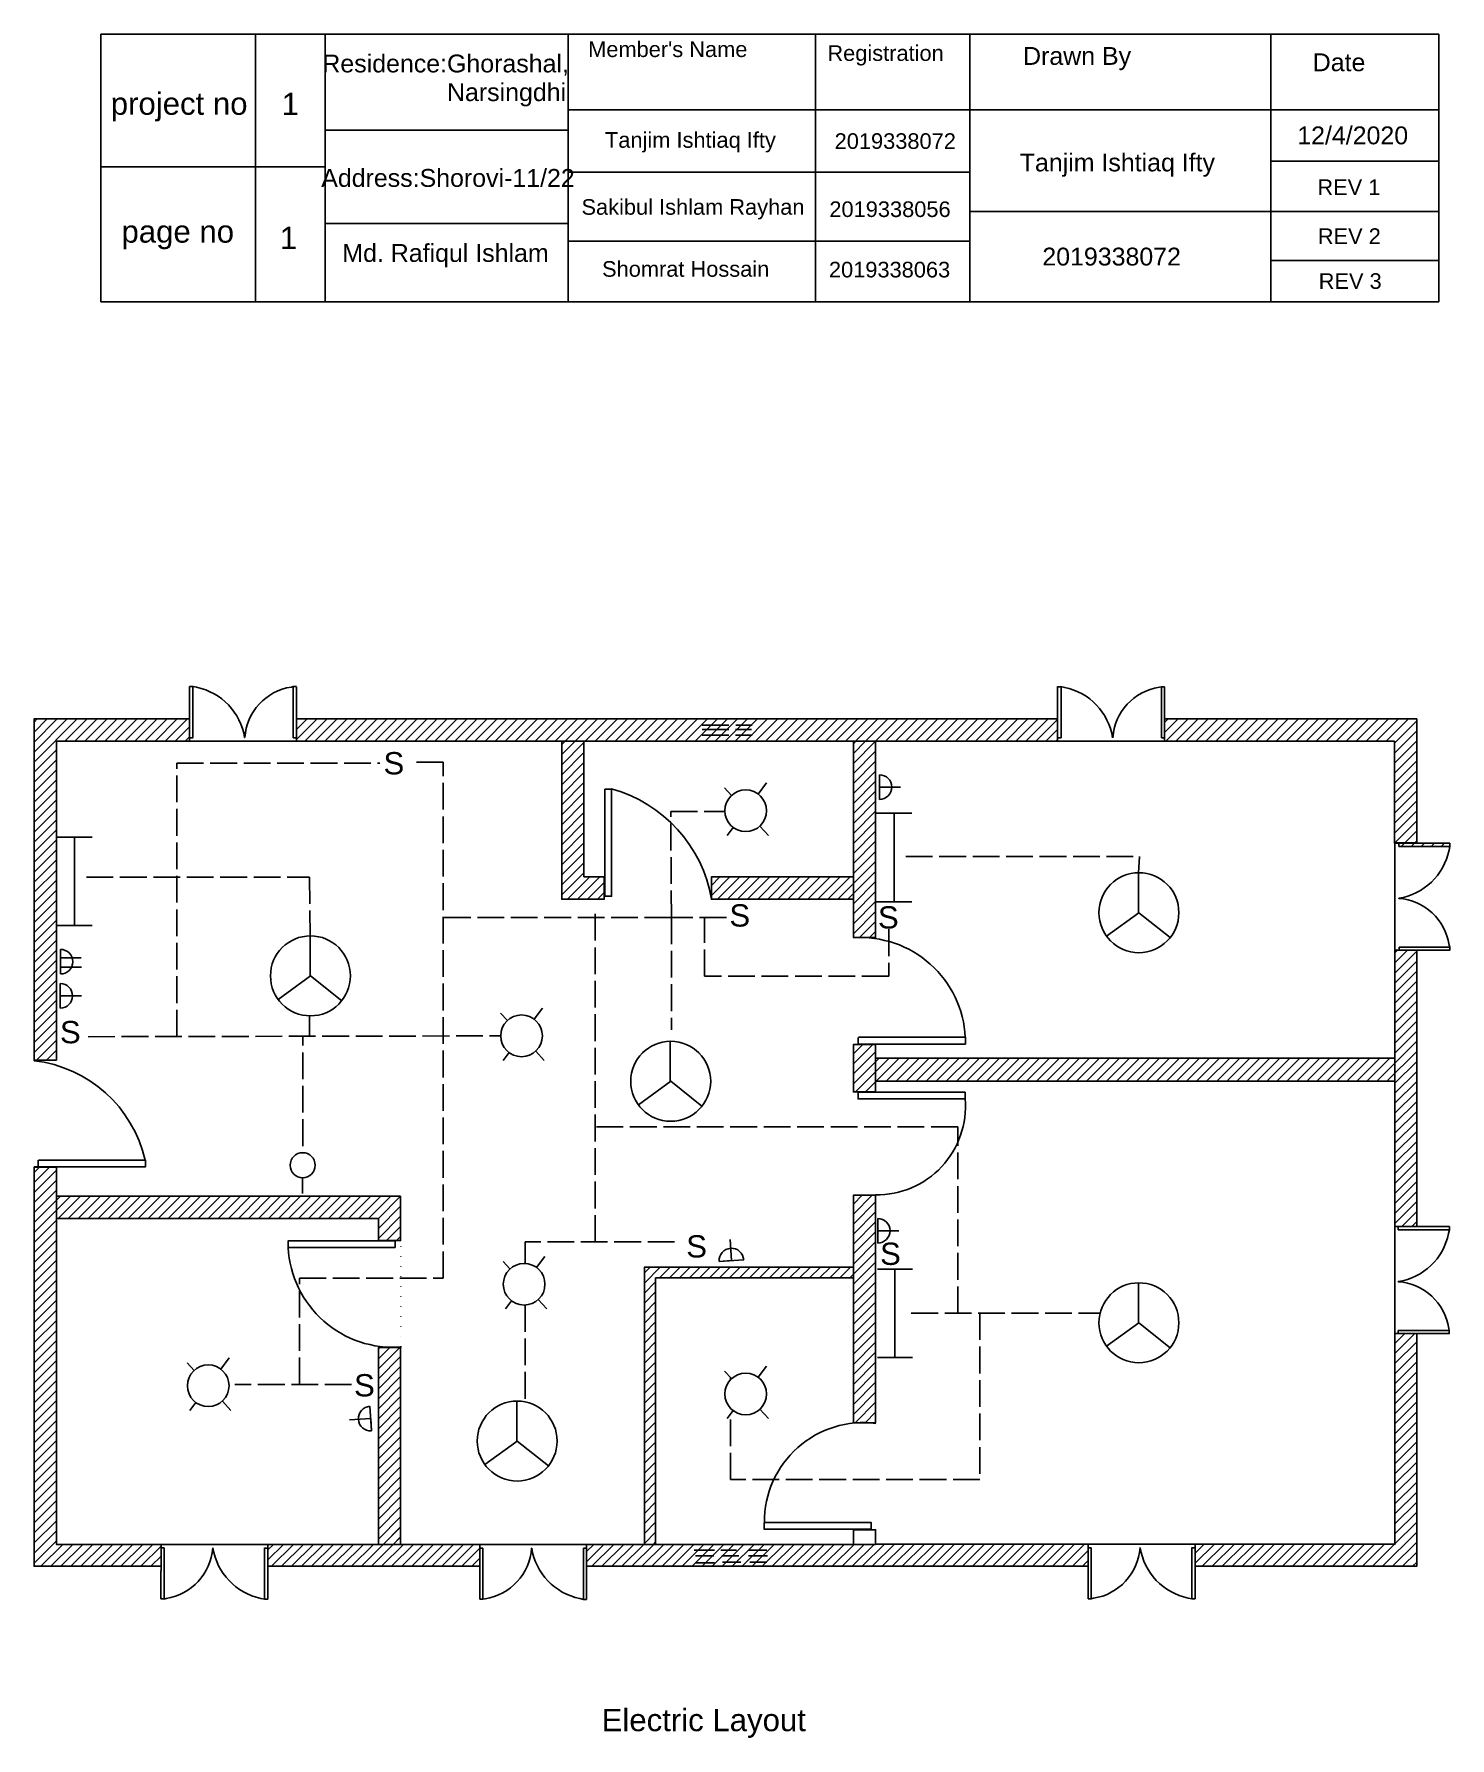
# Model space of a CAD drawing. Header units: millimetres. Extents: x -929180 to -926307, y 654545 to 655354.
# Drawn here: x -928211 to -927576, y 654591 to 655354 of the extents above; entities that cross this region are included whole.
import ezdxf

# ---------------------------------------------------------------- set-up
doc = ezdxf.new("R2010")
doc.units = ezdxf.units.MM
doc.linetypes.add('ACAD_ISO02W100', pattern=[15, 12, -3])
for name, color, linetype in [('celling mounted light', 50, 'Continuous'), ('dotted', 7, 'ACAD_ISO02W100'), ('Socket', 110, 'Continuous'), ('Switch', 102, 'Continuous'), ('tube light', 210, 'Continuous'), ('wall mounted light', 92, 'Continuous'), ('wire', 140, 'ACAD_ISO02W100')]:
    doc.layers.add(name, color=color, linetype=linetype)
doc.styles.get("Standard").update_dxf_attribs({"font": 'arial.ttf'})
pattern_1 = [(45, (1064.604, -2.5226), (-2.24506403, 2.24506403), [])]
pattern_2 = [(45, (1264.8794, 0), (-2.24506403, 2.24506403), [])]

msp = doc.modelspace()

# ---------------------------------------------------------------- hatches: boundary and pattern name
at = {"true_color": 0xf4ee51}
h = msp.add_hatch(dxfattribs=at)
h.set_pattern_fill('ANSI31', color=41)
h.set_pattern_definition(pattern_1)
h.paths.add_polyline_path([(-927751.551, 655047.279), (-928092.774, 655047.279), (-928092.807, 655047.279), (-928092.807, 655038.898), (-928092.807, 655037.267), (-927751.551, 655037.267)])
h = msp.add_hatch(dxfattribs=at)
h.set_pattern_fill('ANSI31', color=41)
h.set_pattern_definition(pattern_1)
h.paths.add_polyline_path([(-927600.283, 654895.25), (-927602.246, 654895.25), (-927833.116, 654895.254), (-927833.116, 654884.931), (-927671.326, 654884.931), (-927601.57, 654884.928), (-927600.283, 654884.929)])
h.paths.add_polyline_path([(-927833.116, 654901.316), (-927833.296, 654901.316), (-927843.107, 654901.323), (-927843.107, 654880.132), (-927833.116, 654880.132)])
h.paths.add_polyline_path([(-927833.116, 654833.697), (-927833.119, 654833.78), (-927842.936, 654833.78), (-927842.936, 654833.77), (-927843.107, 654731.821), (-927842.979, 654731.821), (-927840.824, 654731.821, -0.0257553), (-927836.244, 654731.821), (-927833.116, 654731.821)])
h.paths.add_polyline_path([(-927590.5, 654943.613), (-927598.374, 654943.613), (-927600.283, 654943.61), (-927600.283, 654819.774), (-927590.5, 654819.774)])
h.paths.add_polyline_path([(-927590.5, 655047.279), (-927590.5, 654991.613), (-927575.598, 654991.613), (-927575.598, 654990.092), (-927598.534, 654990.092), (-927598.534, 654991.613), (-927600.507, 654991.613), (-927600.507, 655037.268), (-927703.353, 655037.268), (-927703.551, 655037.268), (-927703.551, 655047.279)])
at = {"true_color": 0xf1eb1f}
h = msp.add_hatch(dxfattribs=at)
h.set_pattern_fill('ANSI31', color=2)
h.set_pattern_definition(pattern_1)
h.paths.add_polyline_path([(-927954.799, 654976.459), (-927963.935, 654976.459), (-927963.935, 655036.899), (-927963.935, 655037.267), (-927973.872, 655037.267), (-927973.872, 654966.465), (-927954.799, 654966.465)])
h.paths.add_polyline_path([(-927843.107, 654976.456), (-927843.428, 654976.456), (-927906.799, 654976.459), (-927906.799, 654967.166, -0.0028557), (-927906.673, 654966.465), (-927843.107, 654966.465)])
h.paths.add_polyline_path([(-927833.116, 655037.267), (-927843.103, 655037.267), (-927843.103, 655035.905), (-927843.107, 654949.323), (-927833.116, 654949.323)])
at = {"true_color": 0xf4ee51}
h = msp.add_hatch(dxfattribs=at)
h.set_pattern_fill('ANSI31', color=41)
h.set_pattern_definition(pattern_1)
h.paths.add_polyline_path([(-928153.591, 654677.268), (-928200.507, 654677.268), (-928200.507, 654846.398), (-928210.511, 654846.398), (-928210.511, 654667.441), (-928153.591, 654667.441)])
h = msp.add_hatch(dxfattribs=at)
h.set_pattern_fill('ANSI31', color=41)
h.set_pattern_definition(pattern_1)
h.paths.add_polyline_path([(-927590.5, 654771.774), (-927600.283, 654771.774), (-927600.283, 654677.342), (-927689.782, 654677.342), (-927689.782, 654667.441), (-927590.5, 654667.441)])
h = msp.add_hatch(dxfattribs=at)
h.set_pattern_fill('ANSI31', color=41)
h.set_pattern_definition(pattern_2)
h.paths.add_polyline_path([(-928053.986, 654677.268), (-928046.117, 654685.137), (-928046.117, 654677.268), (-928010.632, 654677.268), (-928010.632, 654675.549), (-928010.633, 654667.441), (-928010.741, 654667.441), (-928105.658, 654667.441), (-928105.658, 654677.268)])
h = msp.add_hatch(dxfattribs=at)
h.set_pattern_fill('ANSI31', color=41)
h.set_pattern_definition(pattern_2)
h.paths.add_polyline_path([(-927737.782, 654677.338), (-927738.117, 654677.338), (-927833.116, 654677.342), (-927833.116, 654677.269), (-927936.818, 654677.269), (-927962.76, 654677.268), (-927962.76, 654677.235), (-927962.76, 654667.441), (-927737.938, 654667.441), (-927737.782, 654667.443)])

# ---------------------------------------------------------------- linework, layer by layer
for p, q in [((-928180.503, 655354.288), (-927580.503, 655354.288)), ((-928180.503, 655234.288), (-928180.503, 655354.288)), ((-928111.194, 655354.288), (-928111.194, 655234.288)), ((-928080.034, 655354.288), (-928080.034, 655234.288)), ((-927970.973, 655354.288), (-927970.973, 655234.288)), ((-927860.157, 655354.288), (-927860.157, 655234.288)), ((-927790.935, 655354.288), (-927790.935, 655234.288)), ((-927655.907, 655354.288), (-927655.907, 655234.288)), ((-927580.503, 655354.288), (-927580.503, 655234.288)), ((-927970.973, 655320.357), (-927790.935, 655320.357)), ((-927790.935, 655320.357), (-927580.503, 655320.357)), ((-928080.034, 655311.14), (-927970.973, 655311.14)), ((-927655.907, 655297.298), (-927580.503, 655297.298)), ((-928180.503, 655294.764), (-928080.034, 655294.764)), ((-927970.973, 655292.333), (-927790.935, 655292.333)), ((-927790.935, 655274.749), (-927655.907, 655274.749)), ((-927655.907, 655274.749), (-927580.503, 655274.749)), ((-928080.034, 655269.419), (-927970.973, 655269.419)), ((-927970.973, 655261.391), (-927790.935, 655261.391)), ((-927655.907, 655252.847), (-927580.503, 655252.847)), ((-927580.503, 655234.288), (-928180.503, 655234.288)), ((-928140.781, 655061.879), (-928140.781, 655040.273)), ((-928139.282, 655061.881), (-928137.59, 655061.497)), ((-928134.672, 655060.453), (-928134.676, 655060.451)), ((-928094.402, 655061.758), (-928092.843, 655061.758)), ((-928094.304, 655061.758), (-928094.304, 655038.886)), ((-928092.807, 655038.898), (-928092.807, 655061.712)), ((-927751.551, 655037.268), (-927751.551, 655061.838)), ((-927750.038, 655061.71), (-927751.518, 655061.71)), ((-927750.036, 655061.819), (-927748.343, 655061.435)), ((-927749.967, 655061.731), (-927749.967, 655038.862)), ((-927745.426, 655060.392), (-927745.43, 655060.389)), ((-927703.551, 655061.743), (-927704.924, 655061.743)), ((-927704.924, 655061.743), (-927704.924, 655038.871)), ((-927703.551, 655037.267), (-927703.551, 655061.743)), ((-928092.774, 655047.279), (-928092.825, 655047.279)), ((-928092.807, 655047.293), (-928092.807, 655038.898)), ((-927703.335, 655047.275), (-927703.564, 655047.275)), ((-928140.779, 655037.268), (-927751.551, 655037.268)), ((-928140.776, 655040.364), (-928140.776, 655037.276)), ((-928140.776, 655037.276), (-928140.776, 655037.268)), ((-928094.304, 655038.89), (-928092.825, 655038.89)), ((-928092.807, 655038.99), (-928092.807, 655037.266)), ((-927973.872, 654966.465), (-927973.872, 655037.268)), ((-927963.935, 655036.881), (-927963.935, 655037.269)), ((-927843.103, 655035.905), (-927843.103, 655037.261)), ((-927749.91, 655037.26), (-927751.846, 655037.26)), ((-927749.967, 655038.862), (-927751.563, 655038.862)), ((-927750.038, 655037.267), (-927703.551, 655037.267)), ((-927704.937, 655038.85), (-927703.564, 655038.85)), ((-927703.353, 655037.268), (-927703.566, 655037.268)), ((-927954.587, 655015.881), (-927951.593, 655015.881)), ((-927600.14, 654991.613), (-927575.581, 654991.613)), ((-927598.534, 654990.067), (-927598.534, 654991.654)), ((-927577.027, 654985.488), (-927577.029, 654985.492)), ((-927575.599, 654990.098), (-927575.983, 654988.405)), ((-927954.799, 654966.543), (-927954.799, 654976.407)), ((-927715.252, 654978.37), (-927715.252, 654960.315)), ((-927954.798, 654966.544), (-927954.798, 654966.465)), ((-927715.073, 654960.445), (-927729.563, 654949.891)), ((-927715.252, 654960.315), (-927715.252, 654960.315)), ((-927715.073, 654960.445), (-927701.049, 654949.281)), ((-928086.745, 654950.054), (-928086.745, 654932)), ((-927600.295, 654943.61), (-927597.804, 654943.61)), ((-927600.283, 654943.667), (-927600.283, 654820.064)), ((-927598.376, 654945.005), (-927598.376, 654943.761)), ((-927598.374, 654944.986), (-927598.374, 654944.927)), ((-927598.374, 654943.852), (-927598.374, 654943.641)), ((-928086.566, 654932.13), (-928101.056, 654921.576)), ((-928086.745, 654932), (-928086.745, 654932)), ((-928086.566, 654932.13), (-928072.542, 654920.966)), ((-927925.199, 654902.805), (-927925.199, 654884.751)), ((-927840.882, 654901.522), (-927840.882, 654904.516)), ((-928210.483, 654894.216), (-928210.483, 654894.385)), ((-927602.082, 654895.254), (-927833.116, 654895.254)), ((-927602.246, 654895.25), (-927600.532, 654895.25)), ((-927925.021, 654884.881), (-927939.51, 654874.327)), ((-927925.199, 654884.751), (-927925.199, 654884.751)), ((-927925.021, 654884.881), (-927910.996, 654873.717)), ((-927671.326, 654884.931), (-927833.116, 654884.931)), ((-927672.648, 654884.928), (-927601.57, 654884.928)), ((-927601.653, 654884.928), (-927600.51, 654884.928)), ((-927842.951, 654880.127), (-927843.104, 654880.127)), ((-927842.994, 654880.132), (-927833.267, 654880.132)), ((-927792.935, 654880.022), (-927792.935, 654877.028)), ((-928208.636, 654846.456), (-928208.636, 654849.45)), ((-928199.53, 654833.359), (-928200.456, 654833.359)), ((-927842.99, 654833.78), (-927843.107, 654833.78)), ((-927842.994, 654833.78), (-927833.267, 654833.78)), ((-928200.136, 654823.385), (-928200.502, 654823.385)), ((-927600.298, 654820.124), (-927600.298, 654770.261)), ((-927600.283, 654820.097), (-927600.283, 654819.777)), ((-927600.26, 654819.774), (-927575.769, 654819.774)), ((-927598.745, 654818.258), (-927598.745, 654819.778)), ((-927590.5, 654820.087), (-927590.5, 654819.776)), ((-927575.787, 654818.258), (-927576.171, 654816.566)), ((-928048.566, 654810.326), (-928049.063, 654810.326)), ((-928048.646, 654813.32), (-928048.566, 654813.32)), ((-928048.584, 654813.377), (-928048.584, 654810.383)), ((-928048.566, 654813.32), (-928048.566, 654810.326)), ((-927577.215, 654813.648), (-927577.217, 654813.652)), ((-927715.252, 654794.534), (-927715.252, 654776.48)), ((-927715.073, 654776.609), (-927729.563, 654766.056)), ((-927715.252, 654776.48), (-927715.252, 654776.48)), ((-927715.073, 654776.609), (-927701.049, 654765.446)), ((-928046.117, 654765.47), (-928055.917, 654765.47)), ((-928046.14, 654765.471), (-928046.117, 654765.471)), ((-927994.053, 654741.526), (-927994.053, 654723.472)), ((-927842.979, 654731.821), (-927843.107, 654731.821)), ((-927993.874, 654723.602), (-928008.364, 654713.048)), ((-927994.053, 654723.472), (-927994.053, 654723.472)), ((-927993.874, 654723.602), (-927979.85, 654712.438)), ((-927883.161, 654684.007), (-927883.161, 654687.001)), ((-928152.226, 654675.663), (-928153.626, 654675.663)), ((-928153.591, 654676.61), (-928153.591, 654677.268)), ((-928010.63, 654677.268), (-928153.591, 654677.268)), ((-928152.226, 654675.641), (-928152.226, 654675.663)), ((-928152.203, 654652.819), (-928152.203, 654675.635)), ((-928107.118, 654675.65), (-928107.135, 654675.65)), ((-928107.12, 654675.65), (-928105.655, 654675.65)), ((-928105.658, 654677.259), (-928105.658, 654677.268)), ((-928105.658, 654677.268), (-928105.658, 654667.441)), ((-928105.658, 654667.441), (-928105.658, 654677.259)), ((-928056.099, 654678.159), (-928056.099, 654677.268)), ((-928010.633, 654675.57), (-928010.633, 654652.677)), ((-928010.632, 654675.549), (-928010.632, 654677.25)), ((-927962.732, 654677.25), (-928010.632, 654677.25)), ((-928009.225, 654675.579), (-928010.621, 654675.579)), ((-928009.197, 654652.677), (-928009.197, 654675.57)), ((-927964.152, 654675.585), (-927962.757, 654675.585)), ((-927914.525, 654674.708), (-927905.327, 654674.708)), ((-927913.89, 654672.174), (-927905.644, 654672.174)), ((-927902.472, 654674.708), (-927895.494, 654674.708)), ((-927902.155, 654672.174), (-927894.543, 654672.174)), ((-927890.102, 654674.708), (-927881.856, 654674.708)), ((-927890.102, 654672.174), (-927881.539, 654672.174)), ((-927738.117, 654677.338), (-927737.781, 654677.338)), ((-927737.789, 654677.359), (-927689.596, 654677.359)), ((-927736.413, 654675.696), (-927737.783, 654675.696)), ((-927690.086, 654675.766), (-927689.781, 654675.766)), ((-928200.504, 654667.45), (-928200.504, 654667.441)), ((-928200.504, 654667.441), (-928200.504, 654667.441)), ((-928153.603, 654665.436), (-928153.603, 654652.856)), ((-928105.658, 654667.441), (-928010.723, 654667.441)), ((-928105.657, 654667.776), (-928105.657, 654667.441)), ((-928105.638, 654667.441), (-928105.638, 654652.717)), ((-928010.76, 654667.44), (-928010.76, 654667.441)), ((-928010.741, 654667.441), (-928010.633, 654667.441)), ((-927913.89, 654669.006), (-927905.327, 654669.006)), ((-927901.838, 654669.323), (-927893.591, 654669.323)), ((-927889.468, 654669.323), (-927881.856, 654669.323)), ((-927738.124, 654667.443), (-927737.78, 654667.443)), ((-928153.603, 654652.856), (-928152.185, 654652.856)), ((-928153.541, 654652.819), (-928152.203, 654652.819)), ((-928111.724, 654654.13), (-928111.72, 654654.133)), ((-928107.114, 654652.703), (-928108.807, 654653.087)), ((-928010.633, 654652.677), (-928009.197, 654652.677)), ((-927968.75, 654654.05), (-927968.746, 654654.052)), ((-927964.14, 654652.622), (-927965.833, 654653.006)), ((-927695.957, 654654.09), (-927695.954, 654654.093)), ((-927695.907, 654654.258), (-927695.903, 654654.26)), ((-927691.297, 654652.83), (-927692.99, 654653.214))]:
    msp.add_line(p, q)
at = {"color": 18, "linetype": 'Continuous', "true_color": 0x000000}
for p, q in [((-928140.781, 655061.749), (-928140.648, 655061.882)), ((-928142.812, 655037.268), (-928141.044, 655039.035)), ((-928046.111, 654810.866), (-928046.017, 654810.96)), ((-928046.102, 654806.385), (-928046.017, 654806.47)), ((-928046.093, 654801.905), (-928046.017, 654801.98)), ((-928046.083, 654797.424), (-928046.017, 654797.49)), ((-928046.074, 654792.943), (-928046.017, 654793)), ((-927844.753, 654796.698), (-927843.107, 654798.344)), ((-928046.065, 654788.462), (-928046.017, 654788.51)), ((-928046.055, 654783.981), (-928046.017, 654784.02)), ((-928046.046, 654779.501), (-928046.017, 654779.529)), ((-928046.037, 654775.02), (-928046.017, 654775.039)), ((-928046.028, 654770.539), (-928046.017, 654770.549)), ((-928056.098, 654764.959), (-928055.576, 654765.48)), ((-928046.018, 654766.058), (-928046.017, 654766.059)), ((-928049.496, 654677.268), (-928046.117, 654680.647)), ((-927932.751, 654677.269), (-927931.819, 654678.202))]:
    msp.add_line(p, q, dxfattribs=at)
at = {"color": 41, "linetype": 'Continuous', "true_color": 0xf4ee51}
for p, q in [((-928210.511, 655045.901), (-928209.132, 655047.279)), ((-928210.511, 655041.411), (-928204.642, 655047.279)), ((-928210.511, 655036.921), (-928200.152, 655047.279)), ((-928210.511, 655032.43), (-928195.662, 655047.279)), ((-928210.511, 655027.94), (-928191.172, 655047.279)), ((-928196.694, 655037.268), (-928186.682, 655047.279)), ((-928192.203, 655037.268), (-928182.192, 655047.279)), ((-928187.713, 655037.268), (-928177.701, 655047.279)), ((-928183.223, 655037.268), (-928173.211, 655047.279)), ((-928178.733, 655037.268), (-928168.721, 655047.279)), ((-928174.243, 655037.268), (-928164.231, 655047.279)), ((-928210.511, 655023.45), (-928200.503, 655033.458)), ((-928210.511, 655018.96), (-928200.503, 655028.968)), ((-928210.511, 655014.47), (-928200.503, 655024.478)), ((-928210.511, 655009.98), (-928200.503, 655019.988)), ((-928210.511, 655005.49), (-928200.503, 655015.497)), ((-928210.511, 655001), (-928200.503, 655011.007)), ((-928210.511, 654996.509), (-928200.504, 655006.517)), ((-928210.511, 654992.019), (-928200.504, 655002.027)), ((-928210.511, 654987.529), (-928200.504, 654997.536)), ((-928210.511, 654983.039), (-928200.504, 654993.046)), ((-928210.511, 654978.549), (-928200.504, 654988.556)), ((-928210.511, 654974.059), (-928200.504, 654984.066)), ((-928210.511, 654969.569), (-928200.504, 654979.575)), ((-928210.511, 654965.079), (-928200.505, 654975.085)), ((-928210.511, 654960.588), (-928200.505, 654970.595)), ((-928210.511, 654956.098), (-928200.505, 654966.104)), ((-928210.511, 654951.608), (-928200.505, 654961.614)), ((-928210.511, 654947.118), (-928200.505, 654957.124)), ((-928210.511, 654942.628), (-928200.505, 654952.634)), ((-928210.511, 654938.138), (-928200.505, 654948.143)), ((-928210.511, 654933.648), (-928200.505, 654943.653)), ((-928210.511, 654929.158), (-928200.506, 654939.163)), ((-928210.511, 654924.667), (-928200.506, 654934.673)), ((-928210.511, 654920.177), (-928200.506, 654930.182)), ((-928210.511, 654915.687), (-928200.506, 654925.692)), ((-928210.511, 654911.197), (-928200.506, 654921.202)), ((-928210.511, 654906.707), (-928200.506, 654916.712)), ((-928210.511, 654902.217), (-928200.506, 654912.221)), ((-928210.511, 654897.727), (-928200.507, 654907.731)), ((-928209.358, 654894.39), (-928200.507, 654903.241)), ((-928204.868, 654894.39), (-928200.507, 654898.751)), ((-928200.507, 654831.586), (-928198.733, 654833.359)), ((-928200.507, 654827.095), (-928194.243, 654833.359)), ((-928199.727, 654823.385), (-928189.753, 654833.36)), ((-928195.237, 654823.385), (-928185.262, 654833.36)), ((-928190.747, 654823.385), (-928180.772, 654833.36)), ((-928186.257, 654823.385), (-928176.282, 654833.36)), ((-928181.767, 654823.385), (-928171.791, 654833.361)), ((-928177.277, 654823.385), (-928167.301, 654833.361)), ((-928172.786, 654823.385), (-928162.811, 654833.361)), ((-928168.296, 654823.385), (-928158.32, 654833.361)), ((-928163.806, 654823.385), (-928153.83, 654833.361)), ((-928159.316, 654823.385), (-928149.339, 654833.362)), ((-928154.826, 654823.385), (-928144.849, 654833.362)), ((-928150.336, 654823.385), (-928140.359, 654833.362)), ((-928145.846, 654823.385), (-928135.868, 654833.362)), ((-928141.356, 654823.385), (-928131.378, 654833.363)), ((-928136.865, 654823.385), (-928126.888, 654833.363)), ((-928132.375, 654823.385), (-928122.397, 654833.363)), ((-928127.885, 654823.385), (-928117.907, 654833.363)), ((-928123.395, 654823.385), (-928113.417, 654833.363)), ((-928118.905, 654823.385), (-928108.926, 654833.364)), ((-928114.415, 654823.385), (-928104.436, 654833.364)), ((-928109.925, 654823.385), (-928099.946, 654833.364)), ((-928105.435, 654823.385), (-928095.455, 654833.364)), ((-928100.944, 654823.385), (-928090.965, 654833.365)), ((-928096.454, 654823.385), (-928086.474, 654833.365)), ((-928091.964, 654823.385), (-928081.984, 654833.365)), ((-928087.474, 654823.385), (-928077.494, 654833.365)), ((-928082.984, 654823.385), (-928073.004, 654833.365)), ((-928078.494, 654823.385), (-928068.514, 654833.365)), ((-928074.004, 654823.385), (-928064.024, 654833.365)), ((-928069.514, 654823.385), (-928059.534, 654833.365)), ((-928065.023, 654823.385), (-928055.044, 654833.365)), ((-928060.533, 654823.385), (-928050.553, 654833.365)), ((-928056.112, 654823.316), (-928046.117, 654833.312)), ((-928056.098, 654818.84), (-928046.117, 654828.821)), ((-928056.098, 654814.35), (-928046.117, 654824.331)), ((-928052.476, 654813.464), (-928046.117, 654819.841)), ((-928047.998, 654813.47), (-928046.117, 654815.351)), ((-927936.81, 654798.934), (-927934.232, 654801.512)), ((-927936.81, 654794.444), (-927929.742, 654801.512)), ((-927930.066, 654796.698), (-927925.251, 654801.512)), ((-927925.575, 654796.698), (-927920.761, 654801.512)), ((-927921.085, 654796.698), (-927916.271, 654801.512)), ((-927916.595, 654796.698), (-927911.781, 654801.512)), ((-927912.105, 654796.698), (-927907.291, 654801.512)), ((-927907.615, 654796.698), (-927902.801, 654801.512)), ((-927903.125, 654796.698), (-927898.311, 654801.512)), ((-927898.635, 654796.698), (-927893.821, 654801.512)), ((-927894.145, 654796.698), (-927889.33, 654801.512)), ((-927889.654, 654796.698), (-927884.84, 654801.512)), ((-927885.164, 654796.698), (-927880.35, 654801.512)), ((-927880.674, 654796.698), (-927875.86, 654801.512)), ((-927876.184, 654796.698), (-927871.37, 654801.512)), ((-927871.694, 654796.698), (-927866.88, 654801.512)), ((-927867.204, 654796.698), (-927862.39, 654801.512)), ((-927862.714, 654796.698), (-927857.9, 654801.512)), ((-927858.224, 654796.698), (-927853.409, 654801.512)), ((-927853.733, 654796.698), (-927848.919, 654801.512)), ((-927849.243, 654796.698), (-927844.429, 654801.512)), ((-927936.81, 654789.954), (-927931.819, 654794.945)), ((-927936.81, 654785.463), (-927931.819, 654790.455)), ((-927936.81, 654780.973), (-927931.819, 654785.965)), ((-927936.81, 654776.483), (-927931.819, 654781.474)), ((-927936.81, 654771.993), (-927931.819, 654776.984)), ((-927936.81, 654767.503), (-927931.819, 654772.494)), ((-928056.098, 654755.979), (-928046.377, 654765.699)), ((-928056.098, 654760.469), (-928050.996, 654765.57)), ((-927936.81, 654763.013), (-927931.819, 654768.004)), ((-927936.81, 654758.523), (-927931.819, 654763.514)), ((-928056.098, 654751.488), (-928046.117, 654761.469)), ((-928056.098, 654746.998), (-928046.117, 654756.979)), ((-927936.81, 654754.033), (-927931.819, 654759.024)), ((-928056.098, 654742.508), (-928046.117, 654752.489)), ((-928056.098, 654738.018), (-928046.117, 654747.999)), ((-927936.81, 654749.542), (-927931.819, 654754.534)), ((-927936.81, 654745.052), (-927931.819, 654750.044)), ((-928056.098, 654733.528), (-928046.117, 654743.509)), ((-927936.81, 654740.562), (-927931.819, 654745.553)), ((-927936.81, 654736.072), (-927931.819, 654741.063)), ((-928056.098, 654729.037), (-928046.117, 654739.019)), ((-928056.098, 654724.547), (-928046.117, 654734.529)), ((-927936.81, 654731.582), (-927931.819, 654736.573)), ((-927936.81, 654727.092), (-927931.819, 654732.083)), ((-928056.098, 654720.057), (-928046.117, 654730.039)), ((-928056.098, 654715.567), (-928046.117, 654725.548)), ((-927936.81, 654722.602), (-927931.819, 654727.593)), ((-928056.098, 654711.077), (-928046.117, 654721.058)), ((-928056.098, 654706.586), (-928046.117, 654716.568)), ((-927936.81, 654718.112), (-927931.819, 654723.103)), ((-927936.81, 654713.621), (-927931.819, 654718.613)), ((-928056.099, 654702.096), (-928046.117, 654712.078)), ((-927936.81, 654709.131), (-927931.819, 654714.123)), ((-927936.81, 654704.641), (-927931.819, 654709.632)), ((-928056.099, 654697.606), (-928046.117, 654707.588)), ((-928056.099, 654693.116), (-928046.117, 654703.098)), ((-927936.81, 654700.151), (-927931.819, 654705.142)), ((-928056.099, 654688.626), (-928046.117, 654698.608)), ((-928056.099, 654684.135), (-928046.117, 654694.118)), ((-927936.81, 654695.661), (-927931.819, 654700.652)), ((-927936.81, 654691.171), (-927931.819, 654696.162)), ((-928056.099, 654679.645), (-928046.117, 654689.627)), ((-927936.81, 654686.681), (-927931.819, 654691.672)), ((-927936.81, 654682.191), (-927931.819, 654687.182)), ((-928053.986, 654677.268), (-928046.117, 654685.137)), ((-927936.81, 654677.7), (-927931.819, 654682.692))]:
    msp.add_line(p, q, dxfattribs=at)
at = {"color": 2, "linetype": 'Continuous', "true_color": 0xf1eb1f}
for p, q in [((-928169.753, 655037.268), (-928159.741, 655047.279)), ((-928165.263, 655037.268), (-928155.251, 655047.279)), ((-928160.772, 655037.268), (-928150.761, 655047.279)), ((-928156.282, 655037.268), (-928146.271, 655047.279)), ((-928151.792, 655037.268), (-928141.78, 655047.279)), ((-928147.302, 655037.268), (-928140.829, 655043.73))]:
    msp.add_line(p, q, dxfattribs=at)
at = {"color": 41, "true_color": 0xf4ee51}
for p, q in [((-928200.503, 655036.36), (-928200.503, 655037.268)), ((-928046.118, 654833.357), (-928046.118, 654833.365)), ((-928046.117, 654833.288), (-928046.117, 654833.364))]:
    msp.add_line(p, q, dxfattribs=at)
at = {"color": 2, "true_color": 0xf1eb1f}
msp.add_line((-927843.428, 654976.456), (-927843.111, 654976.456), dxfattribs=at)
for points in [[(-928140.781, 655061.882), (-928139.276, 655061.882), (-928139.276, 655038.925)], [(-927751.551, 655047.279), (-928092.774, 655047.279)], [(-927590.5, 654991.683), (-927590.5, 655047.279), (-927703.353, 655047.279)], [(-928139.235, 655038.89), (-928140.777, 655038.89), (-928140.774, 655038.89)], [(-928116.081, 655038.925), (-928116.007, 655038.925)], [(-927590.529, 654991.683), (-927590.529, 654991.731), (-927600.507, 654991.731), (-927600.507, 655037.268), (-927703.353, 655037.268)], [(-927833.24, 654949.323), (-927843.107, 654949.323), (-927843.107, 655035.936)], [(-927833.454, 654949.307), (-927833.116, 654949.307), (-927833.116, 655036.996), (-927833.116, 654961.272)], [(-927954.54, 655015.832), (-927954.54, 654967.832), (-927951.54, 654967.832), (-927951.54, 655015.832)], [(-927973.872, 655013.541), (-927973.872, 654966.465), (-927954.798, 654966.465), (-927954.798, 654966.47)], [(-927600.362, 654991.701), (-927600.362, 654943.701)], [(-927575.598, 654991.596), (-927575.598, 654990.092), (-927598.555, 654990.092)], [(-927590.529, 654991.683), (-927590.5, 654991.683), (-927590.529, 654991.683)], [(-927906.8, 654976.392), (-927906.8, 654976.459), (-927843.417, 654976.459)], [(-927906.799, 654976.407), (-927906.799, 654966.465), (-927843.118, 654966.465), (-927879.844, 654966.465)], [(-927598.374, 654943.68), (-927598.374, 654943.613), (-927575.675, 654943.613), (-927575.675, 654944.986), (-927598.376, 654944.986)], [(-927590.5, 654820.064), (-927590.5, 654943.613)], [(-927843.107, 654880.11), (-927843.107, 654901.323), (-927833.24, 654901.323)], [(-927841.501, 654880.11), (-927843.107, 654880.11), (-927833.116, 654880.11), (-927833.116, 654901.316), (-927833.296, 654901.316)], [(-927840.833, 654901.569), (-927792.833, 654901.569), (-927792.833, 654904.569), (-927840.833, 654904.569)], [(-928201.9, 654894.39), (-928200.507, 654894.39), (-928210.511, 654894.39)], [(-927792.984, 654879.975), (-927840.984, 654879.975), (-927840.984, 654876.975), (-927792.984, 654876.975)], [(-928202.43, 654846.45), (-928200.507, 654846.45), (-928210.517, 654846.45)], [(-928200.594, 654846.398), (-928210.517, 654846.398), (-928210.517, 654846.45)], [(-928210.511, 654846.45), (-928210.511, 654667.441), (-928153.658, 654667.441)], [(-928208.587, 654846.503), (-928160.587, 654846.503), (-928160.587, 654849.503), (-928208.587, 654849.503)], [(-928200.507, 654846.45), (-928200.507, 654677.268), (-928153.591, 654677.268), (-928153.591, 654665.335)], [(-928084.573, 654833.365), (-928199.777, 654833.365), (-928046.118, 654833.365)], [(-928056.098, 654823.27), (-928056.098, 654813.47), (-928046.117, 654813.47), (-928046.117, 654833.295)], [(-927842.994, 654731.821), (-927833.116, 654731.821), (-927833.116, 654833.798), (-927843.107, 654833.798)], [(-927842.65, 654833.798), (-927843.107, 654833.798), (-927843.107, 654731.821)], [(-927590.513, 654819.762), (-927600.26, 654819.762), (-927600.26, 654819.774)], [(-927575.786, 654819.757), (-927575.786, 654818.253), (-927598.743, 654818.253), (-927598.743, 654818.251)], [(-928048.634, 654813.33), (-928096.634, 654813.33), (-928096.634, 654810.33), (-928048.634, 654810.33)], [(-927867.835, 654801.512), (-927843.181, 654801.512), (-927936.81, 654801.512), (-927936.81, 654677.328)], [(-927843.143, 654796.698), (-927931.819, 654796.698), (-927931.819, 654677.328)], [(-927689.782, 654652.812), (-927689.782, 654677.342), (-927600.283, 654677.342), (-927600.283, 654771.774), (-927575.863, 654771.774), (-927575.863, 654773.147), (-927598.739, 654773.147), (-927598.739, 654771.774)], [(-927689.782, 654667.441), (-927590.5, 654667.441), (-927590.5, 654771.774)], [(-928056.098, 654678.145), (-928056.098, 654765.469), (-928055.788, 654765.469)], [(-928046.17, 654765.47), (-928046.117, 654765.47), (-928046.174, 654765.47)], [(-927883.111, 654684.055), (-927835.111, 654684.055), (-927835.111, 654687.055), (-927883.111, 654687.055)], [(-927936.818, 654677.269), (-927833.116, 654677.269), (-927833.116, 654683.821), (-927842.994, 654683.821)], [(-927842.979, 654683.819), (-927843.107, 654683.819), (-927843.107, 654677.296)], [(-928130.316, 654675.659), (-928130.384, 654675.659)], [(-928105.616, 654652.701), (-928107.12, 654652.701), (-928107.12, 654675.659)], [(-927962.804, 654667.441), (-927962.804, 654652.621), (-927964.146, 654652.621), (-927964.146, 654675.578)], [(-927962.76, 654677.268), (-927936.81, 654677.268)], [(-927833.146, 654677.342), (-927737.92, 654677.342)], [(-927737.782, 654677.372), (-927737.782, 654652.906), (-927736.409, 654652.906), (-927736.409, 654675.696)], [(-927689.799, 654652.829), (-927691.303, 654652.829), (-927691.303, 654675.765), (-927689.974, 654675.765)], [(-927962.8, 654667.441), (-927737.938, 654667.441)]]:
    msp.add_lwpolyline(points)
for points in [[(-928094.171, 655061.804), (-928095.14, 655061.589), (-928095.14, 655061.587, 0.3497853), (-928116.012, 655038.925)], [(-927704.924, 655061.742), (-927705.893, 655061.527), (-927705.894, 655061.526, 0.3497853), (-927726.766, 655038.863)], [(-927963.935, 655036.899), (-927963.935, 654976.589, 0.4142136), (-927963.805, 654976.459), (-927954.786, 654976.459), (-927954.786, 654976.216)], [(-927598.555, 654966.896), (-927598.555, 654966.828, -0.3497853), (-927575.892, 654945.956), (-927575.891, 654945.955), (-927575.676, 654944.986)], [(-927833.116, 654833.677), (-927833.125, 654833.932, 0.4425591), (-927792.982, 654876.97)], [(-928056.098, 654823.255, 0.4142136), (-928056.227, 654823.385), (-928200.153, 654823.385)], [(-927598.743, 654795.057), (-927598.743, 654794.989, -0.3497853), (-927576.081, 654774.116), (-927576.08, 654774.116), (-927575.864, 654773.147)], [(-928152.225, 654652.78), (-928151.256, 654652.995), (-928151.256, 654652.996, 0.3497853), (-928130.384, 654675.659)], [(-927987.342, 654675.578), (-927987.41, 654675.578, -0.3497853), (-928008.283, 654652.915), (-928008.283, 654652.914), (-928009.252, 654652.699)], [(-927714.499, 654675.786), (-927714.567, 654675.786, -0.3497853), (-927735.439, 654653.124), (-927735.439, 654653.122), (-927736.408, 654652.907)]]:
    msp.add_lwpolyline(points, format="xyb")
at = {"color": 0}
for points in [[(-928140.781, 655047.279), (-928210.511, 655047.279), (-928210.511, 654894.39)], [(-928140.774, 655037.268), (-928200.507, 655037.268), (-928200.507, 654894.39)]]:
    msp.add_lwpolyline(points, dxfattribs=at)
for points in [[(-928046.117, 654765.53), (-928046.117, 654677.105)], [(-927962.76, 654677.235), (-927962.76, 654677.268), (-927962.76, 654667.44)]]:
    msp.add_lwpolyline(points, close=True)
for centre in [(-927715.073, 654960.445), (-928086.566, 654932.13), (-927925.021, 654884.881), (-927715.073, 654776.609), (-927993.874, 654723.602)]:
    msp.add_circle(centre, 17.925)
for centre, radius, start, end in [((-928143.234, 655034.585), 27.498, 9.081171, 78.188012), ((-927753.987, 655034.523), 27.498, 9.081171, 78.188012), ((-928147.946, 655029.801), 33.218, 15.942823, 15.972561), ((-927758.7, 655029.739), 33.218, 15.942823, 15.972561), ((-927968.08, 654955.827), 62.322, 9.828412, 74.570575), ((-927602.895, 654994.049), 27.498, 279.081171, 348.188012), ((-927607.679, 654998.762), 33.218, 285.942823, 285.972561), ((-927839.806, 654902.355), 46.932, 2.703639, 93.940005), ((-928217.098, 654836.619), 57.84, 12.817304, 83.433423), ((-928213.276, 654841.173), 53.16, 8.701705, 9.015002), ((-927603.084, 654822.21), 27.498, 279.081171, 348.188012), ((-928049.428, 654812.773), 47.172, 183.031106, 274.146225), ((-927607.868, 654826.922), 33.218, 285.942823, 285.972561), ((-927838.536, 654687.393), 44.487, 82.839432, 180.337934), ((-928098.45, 654684.783), 33.218, 195.942823, 195.972561), ((-928103.163, 654679.999), 27.498, 189.081171, 258.188012), ((-927955.476, 654684.702), 33.218, 195.942823, 195.972561), ((-927960.189, 654679.918), 27.498, 189.081171, 258.188012), ((-927682.633, 654684.91), 33.218, 195.942823, 195.972561), ((-927687.346, 654680.126), 27.498, 189.081171, 258.188012)]:
    msp.add_arc(centre, radius, start, end)
at = {"layer": 'celling mounted light'}
for p, q in [((-927897.738, 655013.004), (-927900.837, 655016.358)), ((-927900.837, 655016.358), (-927897.738, 655013.004)), ((-927885.781, 655013.614), (-927882.05, 655018.584)), ((-927885.05, 654999.268), (-927881.201, 654995.102)), ((-927897.007, 654998.659), (-927899.676, 654995.102)), ((-927899.676, 654995.102), (-927897.007, 654998.659)), ((-927998.256, 654912.107), (-928001.354, 654915.46)), ((-928001.354, 654915.46), (-927998.256, 654912.107)), ((-927986.299, 654912.716), (-927982.568, 654917.687)), ((-927997.524, 654897.761), (-928000.194, 654894.205)), ((-928000.194, 654894.205), (-927997.524, 654897.761)), ((-927985.567, 654898.371), (-927981.718, 654894.205)), ((-927997.094, 654800.763), (-928000.192, 654804.117)), ((-928000.192, 654804.117), (-927997.094, 654800.763)), ((-927985.137, 654801.373), (-927981.406, 654806.343)), ((-927996.362, 654786.418), (-927999.032, 654782.861)), ((-927999.032, 654782.861), (-927996.362, 654786.418)), ((-927984.405, 654787.028), (-927980.556, 654782.861)), ((-928138.756, 654755.245), (-928141.854, 654758.599)), ((-928141.854, 654758.599), (-928138.756, 654755.245)), ((-928126.799, 654755.855), (-928123.068, 654760.826)), ((-927897.738, 654751.563), (-927900.837, 654754.917)), ((-927900.837, 654754.917), (-927897.738, 654751.563)), ((-927885.781, 654752.173), (-927882.05, 654757.143)), ((-928138.024, 654740.9), (-928140.693, 654737.344)), ((-928140.693, 654737.344), (-928138.024, 654740.9)), ((-928126.067, 654741.51), (-928122.218, 654737.344)), ((-927897.007, 654737.218), (-927899.676, 654733.662)), ((-927899.676, 654733.662), (-927897.007, 654737.218)), ((-927885.05, 654737.828), (-927881.201, 654733.662))]:
    msp.add_line(p, q, dxfattribs=at)
for centre in [(-927891.394, 655006.136), (-927991.912, 654905.239), (-927990.75, 654793.895), (-928132.411, 654748.378), (-927891.394, 654744.695)]:
    msp.add_circle(centre, 9.35, dxfattribs=at)
at = {"layer": 'Defpoints'}
for p, q in [((-927831.389, 655022.268), (-927831.389, 655011.239)), ((-927831.389, 655016.754), (-927821.917, 655016.754)), ((-928198.665, 654932.969), (-928198.665, 654943.998)), ((-928198.665, 654940.238), (-928189.407, 654940.238)), ((-928198.665, 654935.947), (-928189.193, 654935.947)), ((-928198.78, 654928.673), (-928198.78, 654917.644)), ((-928198.78, 654923.158), (-928189.308, 654923.158)), ((-927832.176, 654823.37), (-927832.176, 654812.341)), ((-927832.176, 654817.855), (-927822.704, 654817.855))]:
    msp.add_line(p, q, dxfattribs=at)
for centre in [(-927831.389, 655016.754), (-928198.665, 654938.484), (-928198.78, 654923.158), (-927832.176, 654817.855)]:
    msp.add_arc(centre, 5.514, 270, 90, dxfattribs=at)
at = {"layer": 'dotted'}
for p, q in [((-927910.905, 655042.593), (-927888.851, 655042.593)), ((-927910.905, 655040.039), (-927888.531, 655040.039)), ((-927910.885, 655044.445), (-927888.467, 655044.445)), ((-928210.484, 654894.253), (-928210.484, 654894.08)), ((-928046.017, 654766.059), (-928046.017, 654765.588))]:
    msp.add_line(p, q, dxfattribs=at)
at = {"layer": 'Socket'}
for p, q in [((-927831.389, 655016.754), (-927831.389, 655022.268)), ((-928198.665, 654938.484), (-928198.665, 654932.969)), ((-928198.78, 654923.158), (-928198.78, 654928.673)), ((-927832.176, 654817.855), (-927832.176, 654823.37)), ((-927897.789, 654804.489), (-927898.362, 654813.943)), ((-927903.293, 654804.155), (-927892.285, 654804.823)), ((-927897.789, 654804.489), (-927903.293, 654804.155)), ((-928059.565, 654733.679), (-928069.019, 654733.106)), ((-928059.231, 654728.175), (-928059.899, 654739.184)), ((-928059.565, 654733.679), (-928059.231, 654728.175))]:
    msp.add_line(p, q, dxfattribs=at)
for centre, start, end in [((-927897.789, 654804.489), 3.471054, 183.471054), ((-928059.565, 654733.679), 93.471054, 273.471054)]:
    msp.add_arc(centre, 5.514, start, end, dxfattribs=at)
at = {"layer": 'tube light'}
for p, q in [((-927832.681, 655004.987), (-927816.878, 655004.987)), ((-927832.681, 655004.987), (-927816.878, 655004.987)), ((-927824.79, 655004.777), (-927824.79, 654965.375)), ((-928200.3, 654994.274), (-928184.498, 654994.274)), ((-928200.3, 654994.274), (-928184.498, 654994.274)), ((-928192.409, 654994.065), (-928192.409, 654954.662)), ((-928192.409, 654994.065), (-928192.409, 654954.662)), ((-927832.681, 654965.375), (-927824.79, 654965.375)), ((-927832.681, 654965.375), (-927824.79, 654965.375)), ((-927824.79, 654965.375), (-927816.878, 654965.375)), ((-928200.3, 654954.662), (-928192.409, 654954.662)), ((-928200.3, 654954.662), (-928192.409, 654954.662)), ((-928192.409, 654954.662), (-928184.498, 654954.662)), ((-928192.409, 654954.662), (-928184.498, 654954.662)), ((-927832.345, 654800.651), (-927816.543, 654800.651)), ((-927832.345, 654800.651), (-927816.543, 654800.651)), ((-927824.454, 654800.441), (-927824.454, 654761.038)), ((-927824.454, 654800.441), (-927824.454, 654761.038)), ((-927832.345, 654761.038), (-927824.454, 654761.038)), ((-927832.345, 654761.038), (-927824.454, 654761.038)), ((-927824.454, 654761.038), (-927816.543, 654761.038)), ((-927824.454, 654761.038), (-927816.543, 654761.038))]:
    msp.add_line(p, q, dxfattribs=at)
msp.add_lwpolyline([(-927824.79, 655004.777), (-927824.79, 654965.375), (-927816.878, 654965.375)], dxfattribs=at)
at = {"layer": 'wall mounted light'}
msp.add_line((-928090.065, 654841.624), (-928090.065, 654834.606), dxfattribs=at)
msp.add_circle((-928090.065, 654847.245), 5.621, dxfattribs=at)
at = {"layer": 'wire'}
for p, q in [((-928146.488, 654904.942), (-928146.488, 655027.444)), ((-928146.488, 655027.444), (-928055.472, 655027.444)), ((-928027.017, 655027.971), (-928041.835, 655027.971)), ((-928027.017, 654796.63), (-928027.017, 655027.971)), ((-927925.021, 655005.847), (-927900.739, 655005.847)), ((-927924.711, 654958.354), (-927925.021, 655005.847)), ((-927819.591, 654985.574), (-927714.795, 654985.574)), ((-927714.795, 654985.574), (-927715.252, 654978.37)), ((-928187.003, 654976.37), (-928086.962, 654976.37)), ((-928086.962, 654976.37), (-928086.745, 654950.054)), ((-927924.711, 654958.354), (-928027.017, 654958.354)), ((-927958.885, 654812.903), (-927958.885, 654960.13)), ((-927900.038, 654958.354), (-927924.711, 654958.354)), ((-927924.711, 654958.354), (-927924.711, 654907.935)), ((-927909.809, 654931.971), (-927909.809, 654958.354)), ((-927715.252, 654960.445), (-927715.073, 654960.445)), ((-927715.073, 654960.445), (-927715.252, 654960.445)), ((-927715.252, 654960.445), (-927715.073, 654960.445)), ((-927827.273, 654952.98), (-927827.273, 654931.971)), ((-928086.745, 654932.13), (-928086.566, 654932.13)), ((-928086.566, 654932.13), (-928086.745, 654932.13)), ((-928086.745, 654932.13), (-928086.566, 654932.13)), ((-927827.273, 654931.971), (-927909.809, 654931.971)), ((-928086.962, 654914.209), (-928086.962, 654905.057)), ((-928186.273, 654904.866), (-928001.261, 654905.221)), ((-928089.922, 654855.838), (-928089.922, 654905.051)), ((-927925.199, 654884.881), (-927925.021, 654884.881)), ((-927925.021, 654884.881), (-927925.199, 654884.881)), ((-927925.199, 654884.881), (-927925.021, 654884.881)), ((-927796.285, 654864.424), (-927958.885, 654864.424)), ((-927796.285, 654780.921), (-927796.285, 654864.424)), ((-927923.327, 654812.903), (-927990.313, 654812.903)), ((-927990.313, 654812.903), (-927990.313, 654803.235)), ((-928091.531, 654748.988), (-928091.531, 654796.63)), ((-928091.531, 654796.63), (-928027.017, 654796.63)), ((-927990.313, 654784.556), (-927990.313, 654741.17)), ((-927817.15, 654780.921), (-927732.472, 654780.921)), ((-927786.389, 654780.921), (-927786.389, 654706.33)), ((-927715.252, 654776.609), (-927715.073, 654776.609)), ((-927715.073, 654776.609), (-927715.252, 654776.609)), ((-927715.252, 654776.609), (-927715.073, 654776.609)), ((-928068.129, 654748.988), (-928120.424, 654748.988)), ((-927898.179, 654751.128), (-927898.179, 654752.04)), ((-927898.179, 654706.33), (-927898.179, 654735.656)), ((-927994.053, 654723.602), (-927993.874, 654723.602)), ((-927993.874, 654723.602), (-927994.053, 654723.602)), ((-927994.053, 654723.602), (-927993.874, 654723.602)), ((-927786.389, 654706.33), (-927898.179, 654706.33))]:
    msp.add_line(p, q, dxfattribs=at)

# ---------------------------------------------------------------- texts
for s, height, p in [("Member's Name", 7, (-927962.039, 655343.987)), ('Residence:Ghorashal,', 8, (-928081.229, 655337.105)), ('Registration', 7, (-927854.754, 655342.265)), ('Drawn By', 8, (-927767.003, 655340.488)), ('Date', 8, (-927637.098, 655337.64)), ('project no', 10, (-928176.127, 655318.119)), ('1', 10, (-928099.483, 655317.971)), ('                  Narsingdhi', 8, (-928081.229, 655324.254)), ('12/4/2020', 8, (-927644.038, 655304.882)), ('Tanjim Ishtiaq Ifty', 7, (-927954.489, 655303.323)), ('2019338072', 7, (-927851.508, 655302.824)), ('Tanjim Ishtiaq Ifty', 8, (-927768.495, 655292.736)), ('Address:Shorovi-11/22', 8, (-928081.735, 655285.807)), ('REV 1', 7, (-927635.023, 655282.173)), ('Sakibul Ishlam Rayhan', 7, (-927965.034, 655273.295)), ('2019338056', 7, (-927853.872, 655272.285)), ('page no', 10, (-928171.322, 655260.789)), ('1', 10, (-928100.309, 655257.943)), ('REV 2', 7, (-927634.839, 655260.218)), ('Md. Rafiqul Ishlam', 8, (-928072.281, 655252.167)), ('Shomrat Hossain', 7, (-927955.809, 655245.505)), ('2019338063', 7, (-927854.063, 655245.208)), ('2019338072', 8, (-927758.366, 655250.551)), ('REV 3', 7, (-927634.441, 655240.079)), ('Electric Layout', 10, (-927956.004, 654593.537))]:
    msp.add_text(s, height=height).set_placement(p)
at = {"layer": 'Switch'}
for p in [(-928053.833, 655022.427), (-927898.705, 654954.211), (-927832.084, 654953.34), (-928198.912, 654901.903), (-927918.067, 654805.868), (-927831.142, 654802.552), (-928067.031, 654743.589)]:
    msp.add_text('S', height=10, dxfattribs=at).set_placement(p)

doc.saveas('drawing.dxf')
